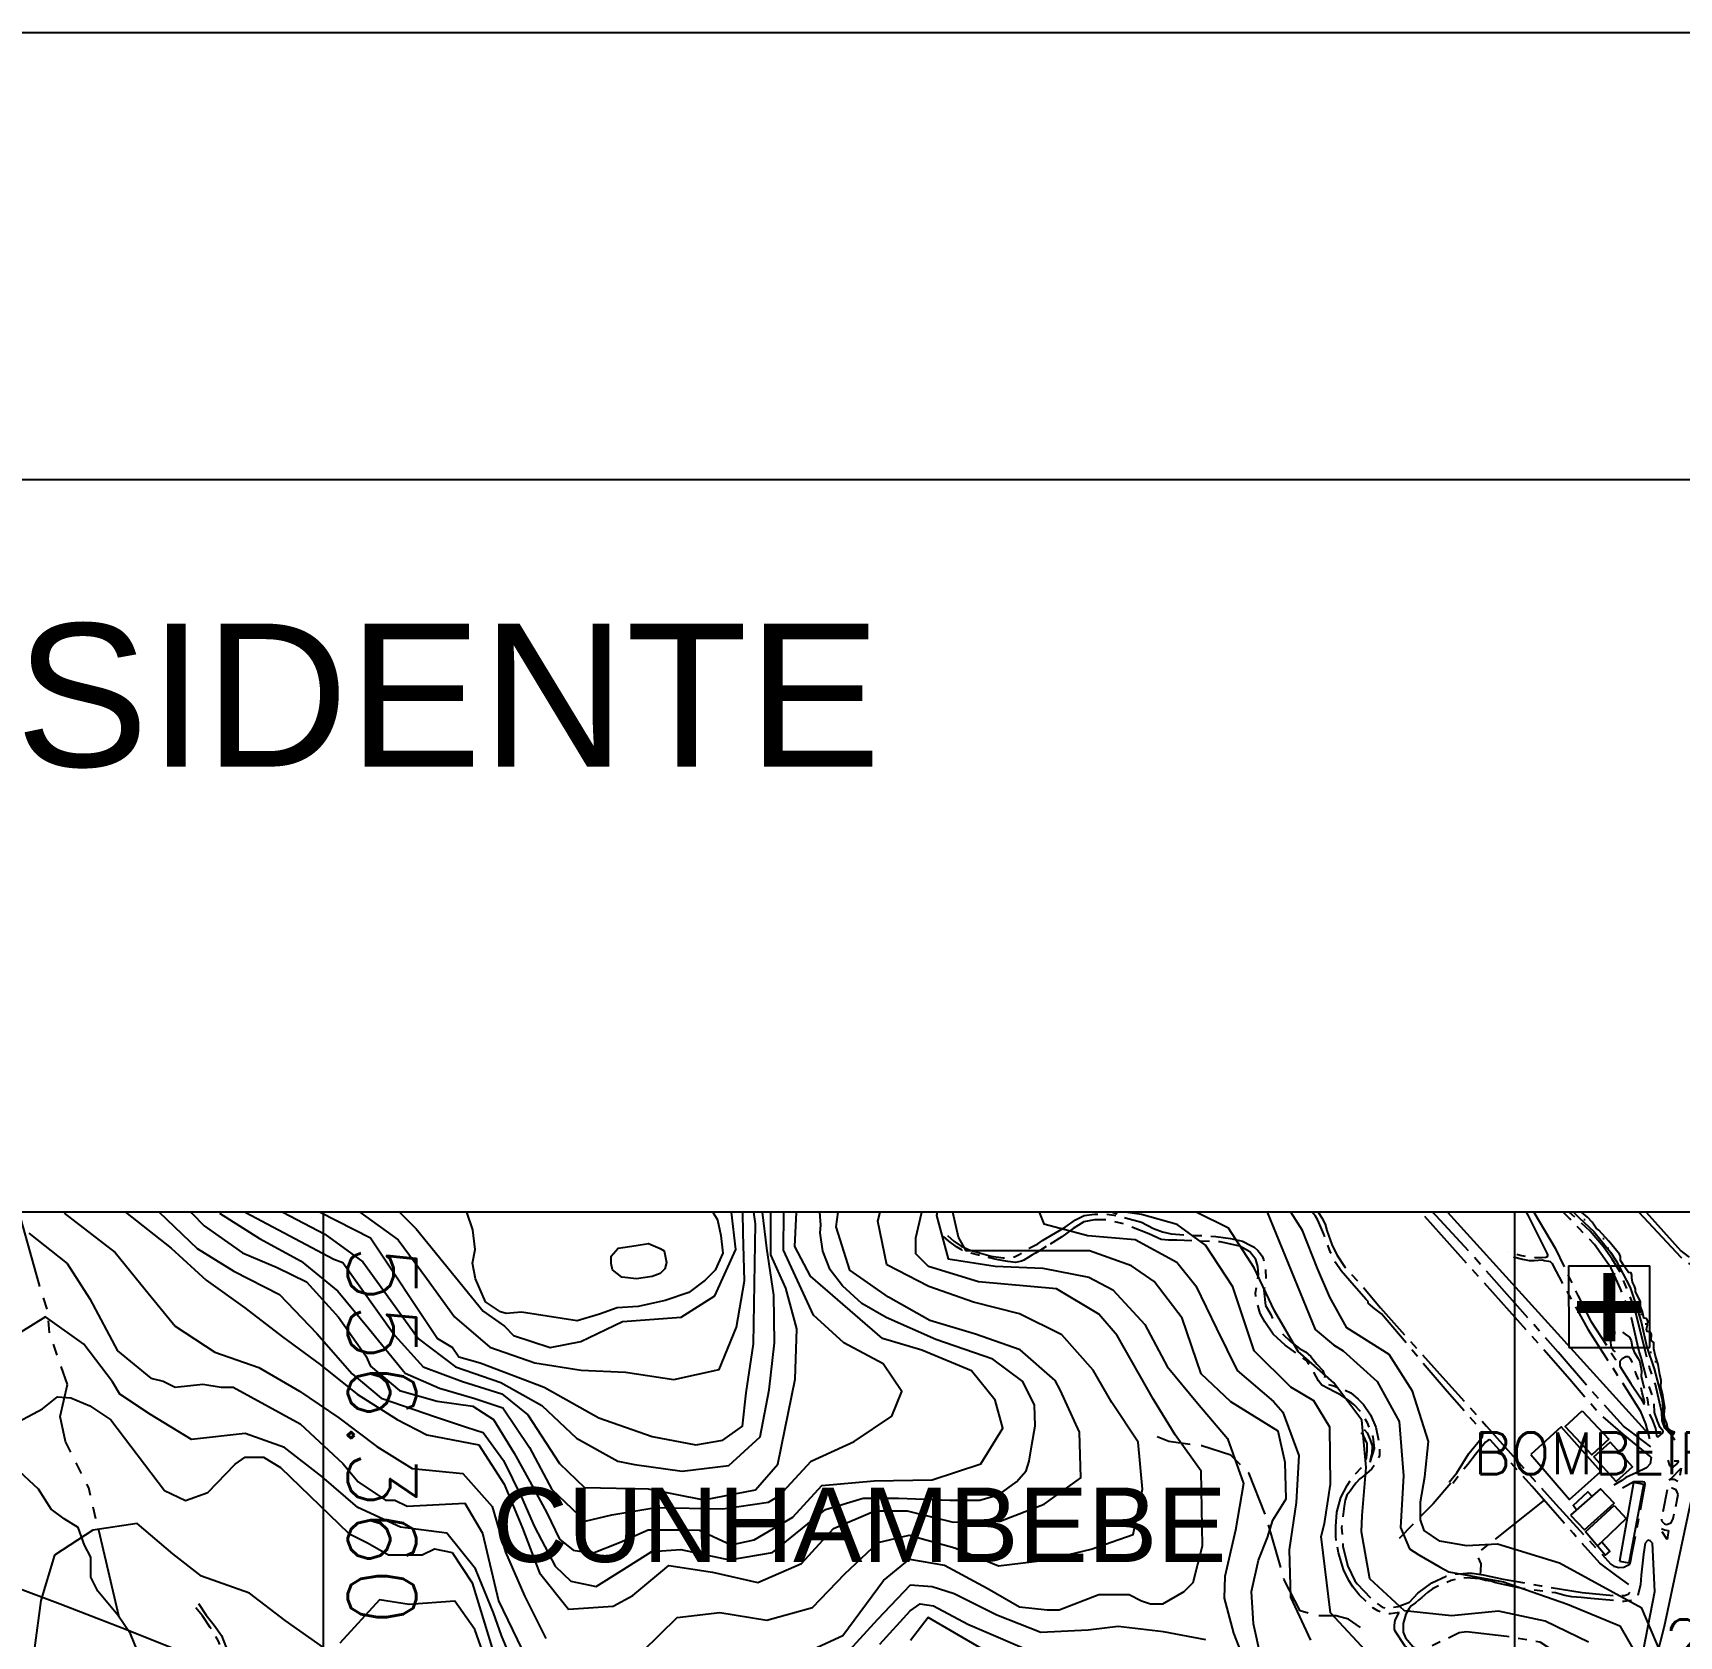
# Model space of a CAD drawing. Header units: millimetres. Extents: x 548366 to 1117317, y 7446967 to 14899125.
# Drawn here: x 556116 to 557498, y 7460059 to 7461405 of the extents above; entities that cross this region are included whole.
import ezdxf
from ezdxf.enums import TextEntityAlignment as Align

# ---------------------------------------------------------------- set-up
doc = ezdxf.new("R2010")
doc.units = ezdxf.units.MM
doc.header["$MEASUREMENT"] = 0
for name, pattern in [('CAMINHO', [3.75, 3, -0.75]), ('ESTR-TERRA', [1, 0.7, -0.1, 0.1, -0.1]), ('MEIO-FIOx2', [20, 15, -5]), ('RIO_PERIODICO', [5.8, 3, -0.4, 0.4, -0.4, 0.4, -0.4, 0.4, -0.4])]:
    doc.linetypes.add(name, pattern=pattern)
for name, color, linetype in [('AID5_25K', 2, 'Continuous'), ('AUTO_ESTRADA', 224, 'Continuous'), ('CAMINHO', 1, 'CAMINHO'), ('CAMPO_DE_FUTEBOL', 3, 'Continuous'), ('CANAL', 4, 'Continuous'), ('CARIMBO', 7, 'Continuous'), ('CURVA_INTERMEDIÁRIA', 32, 'Continuous'), ('CURVA_MESTRA', 36, 'Continuous'), ('EDIFICAÇÃO', 7, 'Continuous'), ('MALHA_TM', 8, 'Continuous'), ('MURO', 181, 'Continuous'), ('PTO_COTADO', 7, 'Continuous'), ('QUADRA_ESPORTE', 21, 'Continuous'), ('RADIAIS', 222, 'Continuous'), ('RIO_PERIÓDICO', 4, 'RIO_PERIODICO'), ('RIO_PERMANENTE', 4, 'Continuous'), ('RUA_PAV_C_MEIO_FIO', 1, 'MEIO-FIOx2'), ('RUA_PAV_S_MEIO_FIO', 2, 'ESTR-TERRA'), ('RUA_S_PAV', 2, 'ESTR-TERRA'), ('TXT_COORD_MALHA', 7, 'Continuous'), ('TXT_TOPÔNIMOS_2', 8, 'Continuous')]:
    doc.layers.add(name, color=color, linetype=linetype)
doc.styles.add('ARIAL', font='ARIAL.TTF')
doc.styles.add('ROMANS', font='romans.shx')
doc.styles.add('TXT_BAIRRO', font='ARIAL.TTF', dxfattribs={"height": 25})
doc.styles.add('TXT_MALHA_10K', font='romans.shx', dxfattribs={"height": 23})

msp = doc.modelspace()

# ---------------------------------------------------------------- hatches: boundary and pattern name
at = {"layer": 'CANAL', "ltscale": 4}
h = msp.add_hatch(dxfattribs=at)
h.set_pattern_fill('DOTS', color=256, scale=5, style=0)
h.set_pattern_definition([(0, (0, 0), (3.96875, 7.9375), [0, -7.9375])])
h.paths.add_polyline_path([(557439.3, 7460390.7), (557433.8, 7460396.7), (557431, 7460399.7), (557428.8, 7460401.4), (557425.2, 7460406.4), (557421.4, 7460410.6), (557416.3, 7460415), (557409.5, 7460415), (557414.5, 7460410.3), (557426.6, 7460398.7), (557432.5, 7460391.5), (557440.6, 7460381.4), (557445.5, 7460374), (557454.2, 7460357.5), (557457.3, 7460351.8), (557460.2, 7460342.5), (557466.4, 7460323), (557471.3, 7460301.6), (557477.3, 7460283.5), (557482.4, 7460264.5), (557484, 7460257.5), (557484.7, 7460250.3), (557484.5, 7460244.1), (557485.8, 7460236.7), (557488.1, 7460232.7), (557493.7, 7460228.3), (557494.4, 7460230.3), (557491.9, 7460231.1), (557488.8, 7460233.5), (557488, 7460237.5), (557486.3, 7460241.4), (557485.8, 7460245), (557486.2, 7460250.9), (557485.5, 7460256.2), (557484.5, 7460261.3), (557483, 7460268.4), (557483.2, 7460273.6), (557482.1, 7460278.8), (557480.6, 7460287), (557478.5, 7460294), (557477.2, 7460300.1), (557477, 7460305.4), (557474.9, 7460307.1), (557475.1, 7460312.4), (557474.3, 7460314.3), (557471.6, 7460314.7), (557470.9, 7460316.8), (557471.8, 7460320.1), (557472.1, 7460323.8), (557470.8, 7460325.7), (557468.7, 7460326), (557468.2, 7460328.7), (557467.6, 7460331.3), (557465.5, 7460336.7), (557465.8, 7460339.9), (557464, 7460343.5), (557461.7, 7460348.2), (557461.8, 7460350.4), (557460.9, 7460352.9), (557459.1, 7460356.2), (557458.6, 7460359.8), (557458.6, 7460362.1), (557458.1, 7460363.9), (557455.9, 7460364.3), (557452.1, 7460369.7), (557449.2, 7460374.4), (557449.2, 7460377.6), (557448.3, 7460379.8)])

# ---------------------------------------------------------------- linework, layer by layer
at = {"layer": 'AID5_25K'}
msp.add_lwpolyline([(549360, 7450410), (559365, 7450410), (559365, 7460415), (549360, 7460415), (549360, 7450410)], dxfattribs=at)
at = {"layer": 'AUTO_ESTRADA', "ltscale": 2.5, "flags": 128}
for points in [[(557386.5, 7459893.7), (557399.2, 7459903.6), (557424.5, 7459929.4), (557438, 7459946), (557451.6, 7459967.8), (557460, 7459984.6), (557469.8, 7460012), (557479, 7460040), (557486, 7460067.3), (557508.4, 7460172.6), (557511, 7460183)], [(557475.8, 7460137.4), (557477.7, 7460096.3), (557468, 7460047.3), (557456.1, 7460009.8), (557445.1, 7459983.2), (557432.9, 7459961.7), (557416.3, 7459939.7), (557392.5, 7459916.8), (557367.8, 7459895.5), (557315.2, 7459857.9), (557238.6, 7459809.6), (557238.6, 7459809.6), (557238.6, 7459809.6), (557206.4, 7459788.8)]]:
    msp.add_lwpolyline(points, dxfattribs=at)
at = {"layer": 'CAMINHO', "ltscale": 12.5, "flags": 128}
for points in [[(557230.9, 7460066.3), (557220.7, 7460073.3), (557210.5, 7460076.1), (557194.7, 7460076.1), (557180.3, 7460080.2), (557166.9, 7460106.2), (557151.6, 7460159.4), (557137.2, 7460196), (557121.9, 7460210.9), (557097.8, 7460218.7), (557070, 7460222.4), (557060.1, 7460226.3)], [(557306.6, 7460187.6), (557291.9, 7460170.2), (557263.2, 7460141)]]:
    msp.add_lwpolyline(points, dxfattribs=at)
at = {"layer": 'CAMPO_DE_FUTEBOL', "ltscale": 2.5, "flags": 128}
msp.add_lwpolyline([(557373.9, 7460211.6), (557406.2, 7460173.8), (557432.6, 7460197.2), (557399.2, 7460234.7)], close=True, dxfattribs=at)
at = {"layer": 'CANAL', "ltscale": 1.25, "flags": 128}
msp.add_lwpolyline([(557409.5, 7460415), (557414.5, 7460410.3), (557426.6, 7460398.7), (557432.5, 7460391.5), (557440.6, 7460381.4), (557445.5, 7460374), (557454.2, 7460357.5), (557457.3, 7460351.8), (557460.2, 7460342.5), (557466.4, 7460323), (557471.3, 7460301.6), (557477.3, 7460283.5), (557482.4, 7460264.5), (557484, 7460257.5), (557484.7, 7460250.3), (557484.5, 7460244.1), (557485.8, 7460236.7), (557488.1, 7460232.7), (557493.7, 7460228.3), (557494.4, 7460230.3), (557491.9, 7460231.1), (557488.8, 7460233.5), (557488, 7460237.5), (557486.3, 7460241.4), (557485.8, 7460245), (557486.2, 7460250.9), (557485.5, 7460256.2), (557484.5, 7460261.3), (557483, 7460268.4), (557483.2, 7460273.6), (557482.1, 7460278.8), (557480.6, 7460287), (557478.5, 7460294), (557477.2, 7460300.1), (557477, 7460305.4), (557474.9, 7460307.1), (557475.1, 7460312.4), (557474.3, 7460314.3), (557471.6, 7460314.7), (557470.9, 7460316.8), (557471.8, 7460320.1), (557472.1, 7460323.8), (557470.8, 7460325.7), (557468.7, 7460326), (557468.2, 7460328.7), (557467.6, 7460331.3), (557465.5, 7460336.7), (557465.8, 7460339.9), (557464, 7460343.5), (557461.7, 7460348.2), (557461.8, 7460350.4), (557460.9, 7460352.9), (557459.1, 7460356.2), (557458.6, 7460359.8), (557458.6, 7460362.1), (557458.1, 7460363.9), (557455.9, 7460364.3), (557452.1, 7460369.7), (557449.2, 7460374.4), (557449.2, 7460377.6), (557448.3, 7460379.8), (557439.3, 7460390.7), (557433.8, 7460396.7), (557431, 7460399.7), (557428.8, 7460401.4), (557425.2, 7460406.4), (557421.4, 7460410.6), (557416.3, 7460415)], dxfattribs=at)
at = {"layer": 'CARIMBO', "color": 20}
msp.add_lwpolyline([(560359.3, 7461404.7), (548365.7, 7461404.7)], dxfattribs=at)
at = {"layer": 'CARIMBO', "color": 6}
msp.add_lwpolyline([(548990.7, 7461029.7), (548990.7, 7447341.9), (559734.3, 7447341.9), (559734.3, 7461029.7)], close=True, dxfattribs=at)
at = {"layer": 'CURVA_INTERMEDIÁRIA'}
for points, elevation in [([(556142.7, 7460414.2), (556185.5, 7460381), (556210.8, 7460350.1), (556235.9, 7460319.2), (556269.2, 7460297.5), (556306, 7460284.6), (556340.2, 7460264.6), (556373.2, 7460242.3), (556405.2, 7460218.3), (556434.9, 7460199.9), (556477.3, 7460195.7), (556502, 7460168), (556513.1, 7460129.6), (556529, 7460092.9), (556546.9, 7460057.2)], 90), ([(556222.4, 7460415), (556254.4, 7460384.3), (556285, 7460365.5), (556323.4, 7460345.9), (556354.8, 7460313), (556384.6, 7460279.3), (556408.9, 7460258.9), (556454.4, 7460243.2), (556480.3, 7460234.6), (556494.4, 7460229.9), (556511.6, 7460206.4), (556526.5, 7460175.8), (556537.5, 7460150.7), (556554.8, 7460117.8), (556568.1, 7460105.3), (556589.3, 7460100.6), (556610.4, 7460113.9), (556635.9, 7460130.1), (556660.4, 7460131.7), (556701.1, 7460123), (556737.2, 7460129.3), (556781.9, 7460165.4), (556813.3, 7460174.8), (556843.1, 7460174.8), (556886.2, 7460173.2), (556911.3, 7460173.2), (556927.6, 7460178), (556942, 7460188.6), (556950.3, 7460197.7), (556952.6, 7460206), (556954.9, 7460219.6), (556957.9, 7460235.5), (556957.1, 7460253), (556947.3, 7460272.7), (556922.3, 7460291.6), (556874.5, 7460308), (556832.8, 7460326.4), (556812.4, 7460338.2), (556796, 7460353.1), (556785.8, 7460366.4), (556779.5, 7460382.1), (556777.2, 7460397.7), (556777.9, 7460404), (556776.9, 7460415)], 110), ([(556249.2, 7460415), (556249.9, 7460414.2), (556260.1, 7460403.4), (556292.4, 7460380.7), (556321.6, 7460368.5), (556346.2, 7460356.5), (556373.1, 7460326.7), (556395.8, 7460294.4), (556399.8, 7460285.8), (556424.3, 7460265.2), (556455.9, 7460256.3), (556485.8, 7460252.1), (556503.2, 7460240.8), (556520.5, 7460212.7), (556533.7, 7460188.8), (556548, 7460162.5), (556558.5, 7460140.5), (556570.1, 7460131.1), (556586.3, 7460128.8), (556609, 7460137.8), (556632.8, 7460148.2), (556659.4, 7460148.2), (556675.9, 7460147.9), (556702.6, 7460135.7), (556722, 7460139.9), (556754.3, 7460159), (556778.8, 7460185.5), (556822.5, 7460189.4), (556871.3, 7460190.3), (556912.1, 7460203.8), (556930.7, 7460233.5), (556924.2, 7460257.2), (556904.2, 7460281.8), (556862.5, 7460299), (556829.5, 7460308.9), (556769.2, 7460361.1), (556756.1, 7460386.1), (556757.5, 7460415)], 120), ([(556273, 7460414.2), (556306.6, 7460392.7), (556341.7, 7460373.7), (556372.3, 7460348.5), (556397.8, 7460317.8), (556429, 7460279.8), (556457.7, 7460267.1), (556487.4, 7460258.4), (556510.8, 7460250.6), (556533.4, 7460217.3), (556552.1, 7460182.1), (556580, 7460155.7), (556602.3, 7460161), (556639.3, 7460166.9), (556695.7, 7460166), (556733.9, 7460171.5), (556742.9, 7460176.7), (556769.8, 7460206), (556805.7, 7460222.3), (556837.4, 7460243.6), (556845.8, 7460264.3), (556830.2, 7460287.6), (556797.1, 7460305.2), (556771.8, 7460328.5), (556746.5, 7460383.1), (556746.8, 7460415)], 130), ([(556294.7, 7460415), (556369.1, 7460375.4), (556376.7, 7460372.8), (556420.2, 7460311.4), (556444, 7460285.1), (556477.1, 7460272.7), (556510.1, 7460262.4), (556531.9, 7460244.8), (556558.4, 7460204), (556579.4, 7460183.9), (556632.8, 7460182.7), (556679.7, 7460173.6), (556723.1, 7460181.9), (556741.7, 7460203.5), (556756.2, 7460274.8), (556757.7, 7460317.1), (556748.4, 7460351.2), (556736, 7460379), (556736, 7460415)], 140), ([(556357.7, 7460415), (556399.8, 7460393.3), (556456, 7460308.9), (556468.8, 7460301.2), (556473.9, 7460293.5), (556491.9, 7460288.4), (556545.6, 7460267.9), (556591.6, 7460242.3), (556636.3, 7460226.5), (556673, 7460219.7), (556695.6, 7460223.6), (556712, 7460235.4), (556715.1, 7460263.2), (556721.2, 7460304.4), (556723.1, 7460405.2), (556721.6, 7460415)], 160), ([(556390.9, 7460415), (556423.2, 7460391.7), (556446.9, 7460359.5), (556470.4, 7460327.1), (556500.1, 7460301.6), (556537.9, 7460288.4), (556576.7, 7460282.3), (556614, 7460280.6), (556654.5, 7460274.5), (556692.6, 7460283), (556707.1, 7460318.4), (556713.8, 7460357.4), (556712.8, 7460397.4), (556712.4, 7460415)], 170), ([(556424.1, 7460415), (556438.1, 7460401), (556494.4, 7460331.9), (556512.3, 7460319.1), (556520, 7460311.4), (556550.7, 7460301.2), (556576.3, 7460306.3), (556611.4, 7460323.2), (556660.7, 7460326.8), (556688.8, 7460344.7), (556706.6, 7460383.7), (556702.9, 7460415)], 180), ([(556687.3, 7460415), (556691.2, 7460408.4), (556694, 7460395.2), (556695.6, 7460380.4), (556689.1, 7460366.1), (556680.7, 7460357.8), (556667, 7460347.4), (556647.2, 7460340.8), (556624.6, 7460335.8), (556607, 7460334.7), (556592.1, 7460329.2), (556573.4, 7460323.7), (556526.5, 7460331.1), (556513.8, 7460330), (556508.9, 7460331.2), (556496.3, 7460339.6), (556488.1, 7460358.9), (556485.4, 7460372.1), (556487.6, 7460383.7), (556485.7, 7460400.2), (556480.8, 7460415)], 190), ([(556628.2, 7460046.1), (556657.2, 7460074.8), (556693.2, 7460079), (556732.6, 7460072.6), (556770.8, 7460083.2), (556797.9, 7460111.3), (556826, 7460137.7), (556851.9, 7460143.7), (556890.2, 7460133.3), (556927.1, 7460118.2), (556966.3, 7460122.7), (557004.7, 7460132), (557040, 7460144.3), (557047.9, 7460182.4), (557044.3, 7460221.9), (557022, 7460255.1), (557006.4, 7460282.4), (556980.1, 7460311.9), (556944.5, 7460329.6), (556906.1, 7460339.4), (556868.5, 7460352.5), (556833.2, 7460370.6), (556825.8, 7460407.3), (556827.6, 7460415)], 90), ([(556757.4, 7460041.8), (556796.4, 7460059.7), (556830.4, 7460105.7), (556852.2, 7460123.6), (556881.6, 7460118.5), (556917.4, 7460099.4), (556944.7, 7460083.7), (556967.7, 7460081.2), (556977.9, 7460081.2), (557011.2, 7460094), (557036.8, 7460094), (557047, 7460088.8), (557054.7, 7460086.3), (557064.9, 7460086.3), (557082.8, 7460096.5), (557090.5, 7460104.2), (557098.2, 7460134.9), (557097.2, 7460197.4), (557075.3, 7460228), (557057.2, 7460257.7), (557026.5, 7460311.4), (557011.2, 7460329.3), (556975.7, 7460350.7), (556910.3, 7460356.5), (556868.2, 7460369.4), (556857.7, 7460379.9), (556857.7, 7460393.3), (556862.6, 7460415)], 80), ([(556875.6, 7460415), (556874.9, 7460412), (556884.7, 7460375.8), (556924.2, 7460369.5), (556964.2, 7460367.9), (557002.8, 7460360.5), (557022.9, 7460349.7), (557049.8, 7460320.6), (557068.5, 7460285.4), (557094, 7460254.7), (557119.3, 7460224.9), (557132.6, 7460187.3), (557125.8, 7460148.1), (557117, 7460109.2), (557116.5, 7460090.9), (557124.3, 7460061.7), (557134, 7460036.4)], 70), ([(557146.8, 7460042.8), (557140.9, 7460069.4), (557139.3, 7460096.5), (557145.2, 7460122.7), (557152.8, 7460141.8), (557157.2, 7460156.4), (557168.4, 7460174.3), (557167.5, 7460204.7), (557161.6, 7460231), (557122.1, 7460255.8), (557097.2, 7460279.2), (557081.1, 7460325.9), (557057.7, 7460356.6), (557038.7, 7460369.8), (557003.5, 7460382.4), (556899.8, 7460382.4), (556893.4, 7460393.9), (556888.6, 7460415)], 60), ([(557238.9, 7460042.8), (557205.6, 7460078.6), (557197.9, 7460142.6), (557200.5, 7460153.5), (557205.6, 7460186.7), (557205, 7460234.4), (557191.6, 7460256.7), (557172.4, 7460267.9), (557141.7, 7460298.6), (557123.8, 7460352.3), (557100.8, 7460387.3), (557077.1, 7460404.5), (557047.1, 7460412.9), (557033.3, 7460415)], 40), ([(557422.3, 7460053.9), (557385.8, 7460071.6), (557346.8, 7460080), (557307.2, 7460076.2), (557267.7, 7460080.4), (557238.6, 7460107.2), (557231.8, 7460146.5), (557232.3, 7460160.3), (557235.5, 7460200.7), (557232, 7460240.2), (557208.5, 7460271.6), (557178.6, 7460298), (557158.8, 7460332.2), (557141.7, 7460368.2), (557120, 7460401.6), (557093, 7460415)], 30), ([(557152.6, 7460415), (557192.8, 7460316.5), (557208.2, 7460303.7), (557216.2, 7460298.5), (557244.8, 7460272.8), (557263.4, 7460239.2), (557267, 7460193.7), (557264.5, 7460150.2), (557272.1, 7460132.3), (557279.8, 7460127.2), (557297.7, 7460117), (557305.1, 7460113.1), (557350.9, 7460104.6), (557404.7, 7460086), (557448.5, 7460067.8), (557462.6, 7460043.5)], 20), ([(557487.3, 7460034.5), (557467, 7460082.6), (557397.9, 7460120.3), (557345.8, 7460136.2), (557320, 7460135), (557297.5, 7460138.8), (557284.3, 7460147.8), (557281.3, 7460156.6), (557281.3, 7460171.8), (557284.8, 7460192.9), (557287.8, 7460222.3), (557274.6, 7460264.8), (557254.8, 7460295.4), (557219.4, 7460317.8), (557205, 7460343.6), (557194.8, 7460367.5), (557182.1, 7460399.6), (557172.3, 7460415)], 10), ([(556113.1, 7460397.4), (556145.1, 7460371.9), (556164.4, 7460342.1), (556187.4, 7460298.6), (556215.6, 7460275.6), (556225.8, 7460273), (556236, 7460267.9), (556259, 7460270.5), (556274.4, 7460267.9), (556284.6, 7460267.9), (556340.9, 7460237.2), (556376.7, 7460204), (556389.5, 7460188.6), (556412.5, 7460173.3), (556420.2, 7460173.3), (556430.5, 7460168.1), (556479.1, 7460170.7), (556493.8, 7460145.5), (556507.2, 7460088.6), (556538.6, 7460023.9)], 80), ([(556525.3, 7460022.4), (556509.8, 7460059.7), (556503.1, 7460078.5), (556488, 7460115.5), (556463.8, 7460145.4), (556424.9, 7460150.6), (556389.1, 7460166.9), (556358.9, 7460193.1), (556327.7, 7460217.5), (556294.6, 7460229.2), (556249.7, 7460224.1), (556215.1, 7460245.2), (556189.5, 7460262.3), (556183.4, 7460272.4), (556159.3, 7460304.1), (556127, 7460327.2), (556095.9, 7460307.7)], 70), ([(556104.1, 7460238.8), (556124.4, 7460249.8), (556137.1, 7460260), (556148.2, 7460259.1), (556164.3, 7460252.3), (556182, 7460240.5), (556227, 7460181.3), (556244.7, 7460172.8), (556263.4, 7460179.6), (556286.3, 7460203.3), (556294.7, 7460209.2), (556310, 7460209.2), (556324.4, 7460200.7), (556381.8, 7460145.1), (556397.2, 7460137.4), (556415.1, 7460127.2), (556443.2, 7460127.2), (556453.5, 7460132.3), (556468.4, 7460129.3), (556485.3, 7460103.9), (556509, 7460026.1)], 60), ([(557100.9, 7460055.9), (557065.4, 7460062.8), (557027.4, 7460067.1), (557002.2, 7460064.1), (556962.5, 7460062.2), (556925.6, 7460076.8), (556889.8, 7460094.7), (556871.4, 7460100.5), (556852.8, 7460101.8), (556825.4, 7460073), (556798.5, 7460043.7)], 70), ([(556827.4, 7460052.3), (556852.9, 7460080.2), (556861.3, 7460086.1), (556872.3, 7460084.4), (556901.2, 7460069.2), (556962.6, 7460042.8)], 60)]:
    msp.add_lwpolyline(points, dxfattribs=dict(at, elevation=elevation))
at = {"layer": 'CURVA_MESTRA'}
for points, elevation in [([(556194.2, 7460415), (556232.4, 7460384.7), (556261.9, 7460357.8), (556294.3, 7460334.5), (556325.9, 7460310.4), (556357.7, 7460287.2), (556388.7, 7460262.2), (556422.3, 7460241), (556447.1, 7460227.9), (556490.9, 7460219.5), (556512.1, 7460186.5), (556527.4, 7460149.6), (556541.6, 7460112.3), (556566, 7460081.7), (556603.6, 7460084.2), (556620.1, 7460093.3), (556650.4, 7460118.4), (556686.9, 7460112.9), (556725.1, 7460104), (556761.6, 7460120.1), (556788.4, 7460149.4), (556823.2, 7460164.3), (556850.2, 7460164.1), (556888.9, 7460154.8), (556928.4, 7460155.5), (556965.4, 7460169.9), (556996, 7460191.9), (556994.9, 7460230.4), (556978.8, 7460265.9), (556974.6, 7460273.7), (556945.2, 7460299.4), (556907.6, 7460312.6), (556869.4, 7460324), (556834.6, 7460343.7), (556802.1, 7460366.2), (556790.7, 7460402.7), (556792.5, 7460415)], 100), ([(556326.2, 7460415), (556361.6, 7460396.4), (556393.5, 7460373.2), (556416.9, 7460340.8), (556440.2, 7460308.5), (556471.3, 7460285), (556509.2, 7460272), (556543.8, 7460252.7), (556572.9, 7460225.2), (556607.5, 7460206), (556621.5, 7460203), (556661.4, 7460197.6), (556700.7, 7460202.2), (556727, 7460226.4), (556734.4, 7460265.7), (556739.1, 7460305.3), (556738.3, 7460345.2), (556732.4, 7460384.7), (556728.9, 7460415)], 150), ([(556961, 7460415), (556965.1, 7460405.2), (557002, 7460395.4), (557041.8, 7460392.1), (557076.7, 7460373), (557092.7, 7460353.2), (557109.9, 7460317.4), (557127.4, 7460282), (557157.9, 7460256.1), (557165.7, 7460247.1), (557179.2, 7460210.7), (557176.9, 7460171.1), (557171, 7460131.6), (557172.2, 7460091.9), (557188.8, 7460055.8)], 50), ([(556636.2, 7460361), (556623, 7460359), (556610.8, 7460360.5), (556602.9, 7460366.4), (556602, 7460371.7), (556602, 7460378.1), (556607.7, 7460384.6), (556611.7, 7460385.4), (556622.8, 7460387), (556633.2, 7460388.7), (556643, 7460384.4), (556646.4, 7460382.5), (556648.4, 7460372.7), (556646.9, 7460367.3), (556643, 7460363.4), (556636.2, 7460361)], 200), ([(556360.3, 7460049.4), (556328.2, 7460072.1), (556298.2, 7460095.1), (556258.1, 7460109.3), (556233.9, 7460128.1), (556204, 7460153.5), (556166.8, 7460147.9), (556134.5, 7460126.9), (556123, 7460089), (556117.9, 7460049.3)], 50), ([(556500.9, 7460026.5), (556487.4, 7460064.7), (556470.6, 7460088.4), (556432.4, 7460085.5), (556407.3, 7460089.5), (556374, 7460053.3)], 50), ([(556912.2, 7460049), (556867.9, 7460074.6), (556853.2, 7460055.5)], 50)]:
    msp.add_lwpolyline(points, dxfattribs=dict(at, elevation=elevation))
at = {"layer": 'EDIFICAÇÃO', "color": 7}
for p, q in [((557405.5, 7460369.8), (557405.6, 7460301.4)), ((557473.6, 7460301.4), (557473.6, 7460369.8)), ((557405.6, 7460301.4), (557473.6, 7460301.4))]:
    msp.add_line(p, q, dxfattribs=at)
at = {"layer": 'EDIFICAÇÃO', "ltscale": 1.25}
msp.add_lwpolyline([(557022.6, 7460415), (557025.9, 7460413.6), (557026.7, 7460415)], dxfattribs=at)
at = {"layer": 'EDIFICAÇÃO', "ltscale": 0.5}
msp.add_lwpolyline([(557405.5, 7460369.8), (557473.6, 7460369.8)], dxfattribs=at)
at = {"layer": 'EDIFICAÇÃO', "color": 10, "const_width": 10}
for points in [[(557439.7, 7460306.6), (557439.7, 7460363.8)], [(557412.6, 7460335.3), (557466.6, 7460335.3)]]:
    msp.add_lwpolyline(points, dxfattribs=at)
at = {"layer": 'EDIFICAÇÃO', "color": 181, "ltscale": 1.25}
for points in [[(557407.1, 7460160.6), (557418.9, 7460148.4), (557443.9, 7460170.7), (557432.3, 7460182.8)], [(557448.2, 7460122), (557456.5, 7460120.7), (557468.7, 7460186.4), (557460.1, 7460188)], [(557443.9, 7460168.7), (557453.8, 7460157.9), (557433.5, 7460138.2), (557440.1, 7460130.3), (557436.3, 7460126.9), (557419.8, 7460146.6)]]:
    msp.add_lwpolyline(points, close=True, dxfattribs=at)
for points in [[(557412.1, 7460165), (557409.3, 7460168.6), (557421.8, 7460180.1), (557425.1, 7460176.5)], [(557433.5, 7460138.2), (557429.6, 7460134.9)]]:
    msp.add_lwpolyline(points, dxfattribs=at)
at = {"layer": 'MALHA_TM'}
for points in [[(556360, 7460415), (556360, 7450410)], [(557360, 7460415), (557360, 7450410)]]:
    msp.add_lwpolyline(points, dxfattribs=at)
at = {"layer": 'MURO', "ltscale": 0.5}
msp.add_lwpolyline([(557304, 7460415), (557472.3, 7460229.2)], dxfattribs=at)
at = {"layer": 'QUADRA_ESPORTE', "ltscale": 2.5, "flags": 128}
for points in [[(557417, 7460248.1), (557439.2, 7460224.3), (557425, 7460211.2), (557402.7, 7460234.9)], [(557426.8, 7460209.5), (557440.5, 7460221.8), (557459.2, 7460201.2), (557445.5, 7460188.8)]]:
    msp.add_lwpolyline(points, close=True, dxfattribs=at)
at = {"layer": 'RADIAIS', "linetype": 'Continuous', "ltscale": 2.5}
msp.add_circle((554363.7, 7455412.7), 4998.2, dxfattribs=at)
at = {"layer": 'RIO_PERIÓDICO', "ltscale": 25, "flags": 128}
msp.add_lwpolyline([(556188.9, 7460074.9), (556163.3, 7460183.6), (556143.9, 7460222.5), (556139.4, 7460243.4), (556145.4, 7460270.3), (556130.4, 7460313.7), (556128.9, 7460331.7), (556121.4, 7460355.6), (556106.4, 7460409.5), (556104.5, 7460415)], dxfattribs=at)
at = {"layer": 'RIO_PERMANENTE', "ltscale": 4}
msp.add_lwpolyline([(556213.9, 7460028.2), (556209.1, 7460035), (556198.4, 7460061.1), (556187.7, 7460076.6), (556171.1, 7460096.8), (556165.2, 7460108.6), (556165.2, 7460125.3), (556159.7, 7460135.4), (556154.5, 7460150.2), (556142.6, 7460157.4), (556131.9, 7460165.7), (556121.2, 7460182.3), (556101.3, 7460200.9), (556081.3, 7460219.4), (556067.1, 7460250.7), (556040.3, 7460273.8), (555997.6, 7460292.8), (555963.1, 7460336.7), (555938.8, 7460358.7), (555907.9, 7460400.3), (555894.7, 7460415)], dxfattribs=at)
at = {"layer": 'RUA_PAV_C_MEIO_FIO', "ltscale": 1.25, "flags": 128}
for points in [[(557488.7, 7460206.8), (557490.2, 7460202.4), (557491.7, 7460201.5), (557493.6, 7460201.2), (557495.7, 7460203.1), (557498.1, 7460205.9), (557497.1, 7460205.9), (557493.3, 7460205.8)], [(557491.2, 7460191.1), (557500.1, 7460200), (557498, 7460188.5), (557494.1, 7460190.4), (557491.2, 7460190.4), (557489.8, 7460190)], [(557488.3, 7460181.8), (557483.4, 7460156.7), (557483.9, 7460155.5), (557485.9, 7460153.4), (557487.8, 7460152.9), (557491.5, 7460154.1), (557493.3, 7460157.9), (557497.6, 7460177.9), (557495.8, 7460181.8), (557492.3, 7460183.3), (557489.4, 7460182.5)], [(557486, 7460148.3), (557489.4, 7460147.7), (557488.6, 7460142), (557488.4, 7460140.2), (557482.8, 7460148.5), (557481.6, 7460150.1)]]:
    msp.add_lwpolyline(points, close=True, dxfattribs=at)
at = {"layer": 'RUA_PAV_S_MEIO_FIO', "ltscale": 75, "flags": 128}
for points in [[(556963.9, 7460391), (556966.7, 7460392.8), (556982.9, 7460402.4), (556991.6, 7460408.4), (556999, 7460412), (557007.6, 7460413.1), (557015.9, 7460413.5), (557023.8, 7460412.4), (557033.7, 7460410.3), (557046.9, 7460406.5), (557057, 7460401.3), (557064.6, 7460398.5), (557071.9, 7460396.8), (557079.1, 7460396.1), (557088.8, 7460395.4), (557096.2, 7460395.4), (557109.3, 7460394.4), (557121.6, 7460392.8), (557131.9, 7460390.5), (557138.9, 7460386.9), (557141.7, 7460385.6), (557144.7, 7460382.8), (557146, 7460381), (557148.4, 7460377.9), (557149.3, 7460375.3), (557151.2, 7460367.8), (557151.5, 7460357.4), (557149.7, 7460349.5), (557151, 7460336.6), (557155.5, 7460328.9), (557157.1, 7460325.8)], [(557243, 7460333.9), (557237.3, 7460338.5), (557237.3, 7460338.5), (557237.3, 7460339.9), (557235.3, 7460342), (557221.8, 7460357.4), (557214.6, 7460365.6), (557210, 7460372.6), (557205.7, 7460381.1), (557200.2, 7460396.4), (557195.1, 7460408.1), (557193, 7460411.5), (557190.3, 7460415)], [(557195.2, 7460415), (557198.4, 7460410.2), (557201.1, 7460404.9), (557202.6, 7460399.5), (557206.8, 7460387.8), (557211.1, 7460379.1), (557218, 7460368.4), (557232.4, 7460353), (557247.5, 7460334.5), (557299.7, 7460276.5), (557336.7, 7460235.4), (557394.7, 7460169.8), (557441, 7460119.6), (557443.5, 7460117.9), (557447.6, 7460116.8), (557452, 7460117), (557456.9, 7460119.5), (557457.8, 7460122.3), (557458.7, 7460127.5), (557469.9, 7460186.7), (557469.4, 7460188.3), (557467.9, 7460188.5), (557463.4, 7460188.7), (557460.3, 7460188.7), (557450.7, 7460183.4)], [(557370, 7460415), (557371.4, 7460412.5), (557387.6, 7460380), (557387.8, 7460379), (557387.7, 7460377.7), (557386.3, 7460377), (557383, 7460376.7), (557377.8, 7460376.7), (557370.5, 7460377.5), (557364.9, 7460378.6), (557355, 7460381.8)], [(557376.3, 7460415), (557394.2, 7460384.8), (557413.2, 7460344.9), (557424.1, 7460323.5), (557445.1, 7460291.1), (557446.4, 7460292.3), (557447, 7460295), (557446.3, 7460296.8), (557443.1, 7460298.9), (557441.2, 7460302.8), (557441, 7460306.2), (557441.5, 7460309.5), (557443.2, 7460311.9), (557444.4, 7460312.5), (557444.4, 7460314.8)], [(557450.8, 7460314.3), (557453.1, 7460312.4), (557456.7, 7460310), (557458, 7460306.9), (557458.8, 7460302.2), (557460.6, 7460297.4), (557463.8, 7460292.2), (557465.2, 7460289.4), (557466.6, 7460281.8), (557466.4, 7460277.1), (557468.6, 7460268.3), (557470.8, 7460262.4), (557471.8, 7460257.3), (557472.4, 7460252.9), (557472.8, 7460246.3), (557475.9, 7460240.1), (557478.5, 7460233.4), (557479.2, 7460227.6), (557479.5, 7460226.6), (557480.6, 7460226.3), (557482.4, 7460227.7), (557484.3, 7460229.3), (557484.8, 7460230.1), (557484.9, 7460231), (557482.4, 7460234.1), (557480.1, 7460239.5), (557477.7, 7460246.8), (557477.2, 7460254.5), (557475.7, 7460261.4), (557471.6, 7460272.7), (557466.4, 7460292.8), (557464.8, 7460298), (557458.3, 7460326.1), (557449.2, 7460350.7), (557441.2, 7460367.9), (557432.5, 7460380.2), (557427.2, 7460387.8), (557419.5, 7460395.9), (557414.3, 7460401.2), (557406.5, 7460409.2), (557401.1, 7460415)], [(557494.8, 7460223.6), (557492, 7460227.8), (557486.2, 7460233.6), (557484, 7460240), (557483.8, 7460247), (557481.9, 7460255.4), (557478.4, 7460270.2), (557473.4, 7460284.6), (557469.9, 7460298.9), (557465.4, 7460317.1), (557460.8, 7460334.7), (557448.6, 7460365.1), (557442, 7460375.4), (557434.9, 7460385.8), (557423.7, 7460398.9), (557406, 7460415)], [(557464.4, 7460415), (557499.6, 7460377.1), (557506.9, 7460371.8), (557511.7, 7460370), (557516, 7460369.5), (557522.5, 7460371.1), (557524.2, 7460372.1)], [(557470.6, 7460415), (557499.8, 7460382.5), (557505.8, 7460377.8), (557511.5, 7460374.5), (557517.8, 7460374.7), (557525.5, 7460377.4)], [(557233.8, 7460232.6), (557236.4, 7460229.7), (557239, 7460223.9), (557240.6, 7460218.7), (557240.5, 7460212.6), (557239.3, 7460208), (557238.9, 7460206.4), (557238.9, 7460205.2), (557242.5, 7460216.6), (557241.4, 7460226.4), (557236.7, 7460238.2), (557231, 7460247.3), (557225.6, 7460253.3), (557222, 7460256.4), (557214.1, 7460261.6), (557209, 7460264), (557198.3, 7460269.8), (557195.7, 7460273.3), (557193.7, 7460277), (557191, 7460282.1), (557185.7, 7460290), (557177.1, 7460296.4), (557167.7, 7460303.4), (557157.6, 7460312.6), (557150.5, 7460322.8), (557146.6, 7460330), (557144.4, 7460337.5), (557143.3, 7460342.3), (557142.7, 7460347.2), (557145.2, 7460362.6), (557144.6, 7460369.2), (557142.9, 7460375.1), (557137.9, 7460381.6), (557129.7, 7460386.5), (557113.1, 7460389.9), (557076.8, 7460391.4), (557069.6, 7460391.4), (557063.6, 7460392.1), (557053.1, 7460396.7), (557032, 7460405.2), (557016.8, 7460408.5), (557007.6, 7460408.5), (556998.7, 7460406.7), (556989.6, 7460401.2), (556980.1, 7460394.1), (556968.3, 7460386.9), (556966.9, 7460386)], [(557359.3, 7460377.3), (557366.8, 7460375.5), (557372.5, 7460374.4), (557376.6, 7460374.4), (557383.6, 7460374.8), (557384.9, 7460374.4), (557388.6, 7460373.9), (557390.1, 7460373.5), (557391.7, 7460371.7), (557392.4, 7460370.4), (557401.1, 7460353.9), (557421.6, 7460316.7), (557441.4, 7460286.2), (557465.6, 7460248.3), (557470.1, 7460237.3), (557473.9, 7460223.2), (557474.5, 7460218)], [(557305.2, 7460188.3), (557311.7, 7460196), (557321.9, 7460212.3), (557326.8, 7460218.5), (557333.3, 7460226.3), (557333.5, 7460228.7), (557333, 7460229.8), (557331.7, 7460232.9), (557303.5, 7460264.3), (557248.6, 7460329.5), (557243, 7460333.9), (557243, 7460333.9), (557243, 7460333.9)], [(557165.4, 7460312.8), (557172.2, 7460306.5), (557179.7, 7460300.6), (557184.7, 7460297.7), (557189.1, 7460293.8), (557194.2, 7460287.4), (557199.1, 7460282.1), (557200.9, 7460277.3), (557200.2, 7460273.5), (557202.5, 7460270.6), (557208.6, 7460269.1), (557216.3, 7460266.2), (557222.8, 7460263.2), (557229, 7460258.1), (557233.4, 7460253.4), (557239.3, 7460244.7), (557243.6, 7460234.4), (557246.7, 7460220.9), (557246.7, 7460210.6), (557243.2, 7460203.2), (557240.5, 7460199.4), (557233.7, 7460193.7), (557230.2, 7460191.1), (557226.9, 7460187.6), (557224.7, 7460184.5), (557222.1, 7460180.8), (557219.5, 7460177.3), (557217.9, 7460173.1), (557217.2, 7460168.2), (557215, 7460150.2), (557216.1, 7460134.3), (557220.2, 7460117.8), (557226.2, 7460105.5), (557228, 7460103.1), (557240.8, 7460089.6), (557246.7, 7460085.1), (557248.9, 7460083.5), (557252.7, 7460082.2), (557262.4, 7460084), (557271.9, 7460087.5), (557279.1, 7460095.1), (557290.6, 7460103.7), (557302.8, 7460109.3), (557307.4, 7460110.7), (557310.6, 7460111.3), (557313.2, 7460111.5), (557316.9, 7460111.7)], [(557210.5, 7460139.3), (557210.2, 7460142.7), (557210.2, 7460151.1), (557211.1, 7460163.2), (557214.3, 7460175.4), (557219.6, 7460185.6), (557223.7, 7460191.7), (557227.1, 7460195.8), (557231.2, 7460200.1), (557234.1, 7460203.4), (557235.9, 7460208.5), (557236.4, 7460214.6), (557236.4, 7460220.7), (557233.4, 7460227.4), (557231.5, 7460229.8)], [(557316.9, 7460111.7), (557320.1, 7460112), (557324.6, 7460111.8), (557333.8, 7460110.6), (557350.6, 7460106.8), (557382.5, 7460101.3), (557416.8, 7460095.8), (557444.5, 7460093), (557452.5, 7460093.3), (557455.6, 7460094.4), (557458, 7460097.5), (557457.5, 7460101.5), (557445.9, 7460109.7), (557431.8, 7460120.3), (557409.5, 7460145.3), (557374.6, 7460185), (557340.1, 7460223.5), (557338.8, 7460223.8), (557337.7, 7460223.4), (557335.7, 7460221.8), (557327.5, 7460211.6), (557321, 7460203.2), (557316.6, 7460198), (557308.1, 7460186.9)], [(557474.7, 7460209.4), (557473.9, 7460203.7), (557470.9, 7460200.4), (557462.1, 7460196.2), (557453.6, 7460192.2), (557450.1, 7460189.6), (557443.6, 7460185.7)], [(557385.1, 7460173.1), (557331, 7460130.3), (557329, 7460126.1), (557331.8, 7460119.7), (557331.5, 7460114), (557331.2, 7460111.2)], [(557195.1, 7460048.1), (557219.6, 7460041.9), (557232.5, 7460038.9), (557243.5, 7460037.7), (557257, 7460038.9), (557265, 7460041.3), (557269.2, 7460042.6), (557272.3, 7460045), (557272.4, 7460046.3), (557271.8, 7460047.8), (557268.2, 7460050.9), (557259.9, 7460063.2), (557259.4, 7460065), (557259.3, 7460068.3), (557260, 7460072.4), (557263.2, 7460078.9), (557256.1, 7460077.7), (557252.3, 7460077.8), (557249.7, 7460078.6), (557245.3, 7460080.2), (557241.3, 7460082.9), (557239.4, 7460084.5), (557229.8, 7460093.7), (557224.3, 7460100.5), (557221.1, 7460105.7), (557216.5, 7460114.9), (557212.4, 7460129.1), (557211.1, 7460135.4), (557211, 7460135.5), (557210.5, 7460139.3)], [(557475.8, 7460137.4), (557474, 7460139), (557471.9, 7460139.7), (557469.8, 7460137), (557468.4, 7460128), (557466.3, 7460110.3), (557466, 7460102.3), (557463.6, 7460093), (557461.1, 7460089.2), (557452.1, 7460088.1), (557424.1, 7460090.6), (557416, 7460091.5), (557408.2, 7460092), (557402.3, 7460093.3), (557394.6, 7460095.4), (557368, 7460098.9), (557352.1, 7460102), (557344.4, 7460103.7), (557340.2, 7460105.3), (557335.9, 7460105.7), (557330.9, 7460107.2), (557323.2, 7460107.7), (557317.7, 7460108), (557311.7, 7460107.1), (557307, 7460105.9), (557302.5, 7460103.7), (557297.8, 7460101.9), (557291.4, 7460098.9), (557287, 7460095.6), (557282.2, 7460091.5), (557279.6, 7460089.3), (557276.9, 7460087.1)], [(556250.6, 7459959.1), (556253.7, 7459951.4), (556258.3, 7459945.2), (556264.2, 7459939.3), (556268.7, 7459937.5), (556276.4, 7459934.4), (556280.5, 7459934), (556291, 7459934), (556299.7, 7459936.1), (556307.4, 7459939.3), (556313.6, 7459940.3), (556320.3, 7459940), (556322.2, 7459939.7), (556322.7, 7459940.2), (556321.7, 7459943.6), (556317.6, 7459954.9), (556317.6, 7459954.9), (556312.6, 7459969.5), (556309.5, 7459978.3), (556308.1, 7459984.2), (556307.7, 7459989.2), (556307.1, 7459995.1), (556305.4, 7460000.3), (556303.3, 7460004.6), (556299.5, 7460009.6), (556294.3, 7460015.4), (556287.6, 7460020.1), (556285.6, 7460023.3), (556283, 7460030.5), (556277.7, 7460041.1), (556274.5, 7460049), (556272.4, 7460054.8), (556265.4, 7460066.4), (556258.7, 7460076), (556253.2, 7460082.7)], [(556255.6, 7460086.5), (556262, 7460076.6), (556268.7, 7460068.2), (556274.8, 7460059.5), (556280, 7460045.8), (556285.7, 7460032.9), (556287.6, 7460025.2), (556289.6, 7460022.3), (556296.9, 7460016.4), (556303, 7460010.7), (556306.3, 7460006.4), (556308.5, 7459999.8), (556309.3, 7459995.2), (556311.9, 7459985.8), (556314, 7459973.6), (556314.8, 7459970.9), (556322.7, 7459948.5), (556326.2, 7459939.9), (556327, 7459939.3), (556331.4, 7459938.9), (556341.2, 7459935.1), (556346.4, 7459930.9), (556356.1, 7459923.6), (556362.1, 7459917.7), (556364.1, 7459915.6), (556366.9, 7459913.8), (556375.6, 7459910.6), (556391.6, 7459906.8), (556404.1, 7459901.9), (556408.7, 7459897.8), (556415.1, 7459891.2), (556421.8, 7459883.3), (556429.3, 7459868.8), (556433.4, 7459864.8), (556437.4, 7459863.3), (556446.2, 7459860.1), (556454, 7459856.9), (556458.1, 7459854.6), (556461, 7459849.4), (556462.7, 7459844.8), (556463.3, 7459838.7), (556462.7, 7459832.3), (556458.1, 7459822.7), (556453.8, 7459812.1), (556452.9, 7459803.1), (556454.4, 7459795.3), (556457.3, 7459790.9), (556465.1, 7459785.1), (556475.8, 7459779), (556479.9, 7459778.5), (556484.6, 7459778.5), (556489.5, 7459780.8), (556495.9, 7459788.6), (556500.2, 7459800.5), (556503.7, 7459810.4), (556507.8, 7459817.9), (556511.8, 7459821.4), (556517.4, 7459822.5), (556522.6, 7459821.7), (556533.3, 7459817.9), (556571.3, 7459801.9), (556591.3, 7459789.1), (556599, 7459781.1)], [(557276.9, 7460087.1), (557273.5, 7460084.6), (557271.6, 7460082.3), (557268.9, 7460077.4), (557266.8, 7460069.8), (557266.8, 7460062.5), (557268.5, 7460057.7), (557275.1, 7460050.1), (557279.7, 7460048.1), (557288.2, 7460049.9), (557303.6, 7460057.2), (557313.7, 7460062.2), (557319.9, 7460062.9), (557353.8, 7460059.1), (557381.4, 7460054.2), (557393.6, 7460046.2), (557407.7, 7460039.5), (557421.2, 7460037.1), (557424.2, 7460035.2), (557425.5, 7460029.7), (557422.4, 7460024.8), (557419.3, 7460021.8), (557415.7, 7460017.5), (557412.6, 7460013.8), (557409.5, 7460007.1), (557399.7, 7459998.5), (557385.7, 7459991.8), (557374.4, 7459984.3)]]:
    msp.add_lwpolyline(points, dxfattribs=at)
msp.add_lwpolyline([(557448.5, 7460285.8), (557457.8, 7460271.2), (557465.9, 7460259), (557468.9, 7460253.5), (557469.2, 7460256.1), (557467.3, 7460263.2), (557466.1, 7460268.7), (557464.1, 7460274.6), (557462.2, 7460279.3), (557459.8, 7460287.3), (557457.8, 7460291.3), (557455.7, 7460293.4), (557453.7, 7460293.4), (557450.4, 7460291.7), (557448.4, 7460289.9)], close=True, dxfattribs=at)
at = {"layer": 'RUA_S_PAV', "ltscale": 75, "flags": 128}
for points in [[(557474.7, 7460209.4), (557451.2, 7460228.6), (557429.7, 7460247.6), (557406.5, 7460274.5), (557373.6, 7460312.2), (557281.5, 7460415)], [(557474.5, 7460218), (557456.9, 7460231.4), (557451.7, 7460235.2), (557420.6, 7460269.8), (557396.7, 7460297.5), (557323.5, 7460380.2), (557294.3, 7460411.9), (557291.3, 7460415)], [(556966.9, 7460386), (556962.3, 7460383.1), (556958, 7460380.5), (556955, 7460378.8), (556952, 7460376.9), (556948.2, 7460374.5), (556946.2, 7460373.8), (556941.3, 7460372.8), (556934.8, 7460373.4), (556926.7, 7460374.9), (556917.1, 7460377.3), (556910.2, 7460378.9), (556903.1, 7460380.7), (556896.5, 7460382.9), (556891.6, 7460385.8), (556885.3, 7460390.5), (556880.8, 7460394.6)], [(556884.2, 7460395.3), (556889.5, 7460390.6), (556895.7, 7460386.3), (556903.1, 7460383.1), (556911, 7460380.7), (556920.8, 7460377.9), (556930.9, 7460376.7), (556936.8, 7460376.8), (556940.4, 7460377.5), (556944.4, 7460379.4), (556952.7, 7460384.7), (556960, 7460388.4), (556963.9, 7460391)]]:
    msp.add_lwpolyline(points, dxfattribs=at)

# ---------------------------------------------------------------- texts
at = {"layer": 'CARIMBO', "color": 8, "style": 'ARIAL'}
msp.add_text('MAPA DA PROJEÇÃO DECENAL DA POPULAÇÃO RESIDENTE', height=120, dxfattribs=at).set_placement((554360, 7460788.9), align=Align.CENTER)
at = {"layer": 'EDIFICAÇÃO', "color": 7, "style": 'ROMANS'}
msp.add_text('BOMBEIRO', height=35, dxfattribs=at).set_placement((557325.7, 7460195.1))
at = {"layer": 'PTO_COTADO', "style": 'ROMANS'}
msp.add_attdef('20,8', (557484.9, 7460033, 20.8), '', height=40, dxfattribs=at)
at = {"layer": 'TXT_COORD_MALHA', "style": 'TXT_MALHA_10K'}
msp.add_text('556.360', height=57.5, rotation=270, dxfattribs=at).set_placement((556380.8, 7460388))
at = {"layer": 'TXT_TOPÔNIMOS_2', "style": 'TXT_BAIRRO'}
msp.add_text('CUNHAMBEBE', height=62.5, dxfattribs=at).set_placement((556502.4, 7460121.3))

doc.saveas('drawing.dxf')
